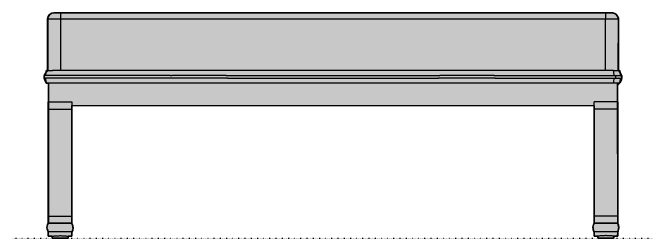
# Model space of a CAD drawing. Header units: millimetres. Extents: x 0 to 3485, y -1208 to 351.
# Drawn here: x 2485 to 3485, y 0 to 351 of the extents above; entities that cross this region are included whole.
import ezdxf

# ---------------------------------------------------------------- set-up
doc = ezdxf.new("R2010")
doc.units = ezdxf.units.MM
doc.linetypes.add('Dots', pattern=[1, 0, -1])
doc.layers.add('Blocks', color=7, linetype='Continuous')
doc.layers.add('Blocks$Fill', color=7, linetype='Continuous', true_color=0xffffff)
for name, color, linetype, lineweight, true_color in [('Blocks$Inner', 7, 'Continuous', 25, 0x007f00), ('Blocks$Outline', 7, 'Continuous', 35, 0xff3f3f), ('Groud', 7, 'Dots', 25, 0x243775)]:
    doc.layers.add(name, color=color, linetype=linetype, lineweight=lineweight, true_color=true_color)

# ---------------------------------------------------------------- blocks, each defined once
blk = doc.blocks.new('TK8 Daybed End')
at = {"layer": 'Blocks$Fill', "extrusion": (0, 0, -1)}
blk.add_hatch(color=256, dxfattribs=at).paths.add_polyline_path([(913.58, 0), (913.58, -0.07), (913.58, -0.07), (923.24, 0), (938.51, 0), (938.51, 0.11), (938.56, 0.11), (938.56, 0.11), (938.51, 2.07), (938.51, 2.98), (939.27, 2.99), (944.45, 2.99), (944.45, 8.63), (944.46, 9.47), (944.47, 9.54), (944.48, 9.59), (944.49, 9.65), (944.51, 9.71), (944.57, 9.91), (944.65, 10.16), (944.87, 10.6), (945.15, 11.2), (945.3, 11.55), (945.45, 11.93), (945.61, 12.33), (945.76, 12.76), (945.9, 13.2), (946.04, 13.67), (946.16, 14.15), (946.22, 14.39), (946.27, 14.64), (946.32, 14.89), (946.36, 15.14), (946.4, 15.39), (946.43, 15.65), (946.45, 15.9), (946.47, 16.15), (946.48, 16.41), (946.49, 16.66), (946.48, 16.92), (946.47, 17.18), (946.45, 17.45), (946.42, 17.71), (946.39, 17.97), (946.35, 18.23), (946.3, 18.5), (946.24, 18.76), (946.19, 19.02), (946.12, 19.28), (945.98, 19.78), (945.83, 20.28), (945.67, 20.76), (945.5, 21.22), (945.33, 21.65), (945.16, 22.06), (944.99, 22.44), (944.69, 23.09), (944.45, 23.57), (944.45, 34.25), (944.45, 201.34), (944.45, 212.55), (944.26, 212.55), (944.26, 240.92), (944.26, 240.92), (947.6, 241.48), (947.6, 241.48), (947.98, 242.21), (948.38, 243.03), (948.87, 244.09), (949.39, 245.32), (949.65, 245.98), (949.9, 246.67), (950.14, 247.36), (950.36, 248.07), (950.46, 248.42), (950.55, 248.77), (950.63, 249.13), (950.71, 249.47), (950.99, 249.47), (950.99, 253.47), (950.57, 253.47), (950.48, 253.72), (950.38, 253.97), (950.27, 254.22), (950.16, 254.47), (950.04, 254.72), (949.91, 254.97), (949.77, 255.22), (949.64, 255.47), (949.35, 255.97), (949.04, 256.45), (948.72, 256.93), (948.4, 257.39), (948.15, 258.52), (948.02, 259.07), (947.87, 259.6), (947.73, 260.11), (947.58, 260.59), (947.43, 261.04), (947.35, 261.25), (947.28, 261.45), (945.46, 261.45), (945.46, 341.28), (945.46, 341.47), (945.46, 341.65), (945.45, 341.84), (945.44, 342.02), (945.42, 342.2), (945.4, 342.39), (945.38, 342.57), (945.36, 342.75), (945.35, 342.87), (945.33, 343), (945.31, 343.13), (945.29, 343.26), (945.27, 343.4), (945.24, 343.53), (945.21, 343.67), (945.17, 343.81), (945.13, 343.95), (945.09, 344.09), (945.04, 344.24), (944.99, 344.38), (944.94, 344.53), (944.88, 344.67), (944.82, 344.82), (944.76, 344.97), (944.69, 345.14), (944.62, 345.3), (944.54, 345.47), (944.47, 345.63), (944.39, 345.79), (944.3, 345.95), (944.22, 346.11), (944.13, 346.27), (944.04, 346.42), (943.94, 346.58), (943.85, 346.73), (943.75, 346.88), (943.64, 347.03), (943.54, 347.17), (943.43, 347.32), (943.32, 347.46), (943.21, 347.6), (943.1, 347.73), (942.98, 347.87), (942.86, 348), (942.74, 348.13), (942.61, 348.26), (942.49, 348.39), (942.36, 348.51), (942.23, 348.64), (942.09, 348.76), (941.96, 348.87), (941.82, 348.99), (941.68, 349.1), (941.54, 349.21), (941.4, 349.32), (941.25, 349.42), (941.11, 349.53), (940.96, 349.63), (940.81, 349.72), (940.65, 349.82), (940.5, 349.91), (940.34, 350), (940.18, 350.08), (940.02, 350.17), (939.86, 350.25), (939.7, 350.33), (939.53, 350.4), (939.37, 350.47), (939.2, 350.54), (939.03, 350.61), (938.86, 350.67), (938.69, 350.73), (938.51, 350.79), (938.34, 350.84), (938.16, 350.9), (937.98, 350.94), (937.8, 350.99), (937.62, 351.03), (937.44, 351.07), (937.26, 351.1), (937.07, 351.13), (936.89, 351.16), (936.7, 351.18), (936.52, 351.21), (936.33, 351.22), (936.14, 351.24), (935.95, 351.25), (935.76, 351.25), (935.45, 351.28), (935.15, 351.3), (934.84, 351.31), (934.52, 351.31), (934.52, 351.31), (934.5, 351.31), (934.42, 351.31), (934.11, 351.31), (932.9, 351.31), (928.13, 351.31), (909.83, 351.31), (842.84, 351.3), (624.62, 351.26), (74.3, 351.26), (64.32, 351.26), (64.13, 351.26), (63.95, 351.25), (63.76, 351.24), (63.58, 351.23), (63.4, 351.22), (63.22, 351.2), (63.04, 351.18), (62.86, 351.15), (62.71, 351.13), (62.48, 351.1), (62.33, 351.07), (62.17, 351.04), (61.99, 351), (61.8, 350.95), (61.59, 350.9), (61.37, 350.84), (61.14, 350.76), (60.89, 350.68), (60.64, 350.59), (60.38, 350.49), (60.12, 350.38), (59.84, 350.25), (59.57, 350.11), (59.29, 349.96), (59, 349.8), (58.86, 349.71), (58.72, 349.62), (58.57, 349.52), (58.43, 349.42), (58.29, 349.32), (58.15, 349.21), (58.01, 349.1), (57.87, 348.99), (57.73, 348.87), (57.59, 348.75), (57.45, 348.62), (57.31, 348.49), (57.18, 348.35), (57.04, 348.21), (56.91, 348.06), (56.78, 347.91), (56.65, 347.76), (56.52, 347.6), (56.4, 347.43), (56.28, 347.27), (56.16, 347.09), (56.04, 346.91), (55.93, 346.73), (55.82, 346.54), (55.71, 346.34), (55.6, 346.14), (55.46, 345.87), (55.32, 345.59), (55.19, 345.31), (55.07, 345.02), (54.95, 344.73), (54.85, 344.44), (54.75, 344.14), (54.67, 343.83), (54.59, 343.53), (54.53, 343.21), (54.47, 342.9), (54.42, 342.58), (54.39, 342.26), (54.36, 341.94), (54.34, 341.61), (54.34, 341.28), (54.34, 261.45), (52.59, 261.45), (52.46, 261.11), (52.33, 260.73), (52.21, 260.33), (52.08, 259.91), (51.84, 259.02), (51.62, 258.08), (51.3, 257.58), (50.98, 257.06), (50.67, 256.51), (50.52, 256.23), (50.37, 255.94), (50.23, 255.65), (50.09, 255.35), (49.96, 255.05), (49.83, 254.74), (49.71, 254.43), (49.59, 254.11), (49.49, 253.79), (49.38, 253.47), (48.88, 253.47), (48.88, 250.27), (48.88, 250.12), (48.88, 249.47), (48.92, 249.47), (48.94, 249.22), (48.98, 248.97), (49.02, 248.71), (49.07, 248.46), (49.12, 248.22), (49.18, 247.97), (49.25, 247.72), (49.32, 247.48), (49.4, 247.24), (49.49, 247), (49.58, 246.76), (49.67, 246.52), (49.77, 246.29), (49.88, 246.06), (49.99, 245.83), (50.1, 245.6), (50.22, 245.38), (50.34, 245.15), (50.59, 244.72), (50.85, 244.29), (51.13, 243.88), (51.41, 243.47), (51.7, 243.08), (51.99, 242.71), (52.29, 242.34), (52.44, 241.9), (52.52, 241.69), (52.59, 241.49), (53.04, 241.49), (53.53, 240.97), (54, 240.5), (54.44, 240.08), (54.84, 239.72), (55.19, 239.41), (55.49, 239.16), (55.87, 238.85), (55.87, 213.78), (55.87, 212.55), (55.42, 212.55), (55.42, 201.34), (55.42, 58.89), (55.32, 23.15), (55.32, 23.15), (55.25, 22.91), (55.24, 22.9), (55.24, 22.89), (55.23, 22.89), (55.23, 22.88), (55.23, 22.88), (54.81, 21.97), (54.68, 21.66), (54.56, 21.34), (54.44, 21.01), (54.39, 20.84), (54.34, 20.67), (54.29, 20.5), (54.24, 20.32), (54.19, 20.11), (54.14, 19.9), (54.1, 19.68), (54.06, 19.46), (54.03, 19.23), (54, 19.01), (53.97, 18.78), (53.92, 18.21), (53.9, 17.87), (53.89, 17.52), (53.88, 17.18), (53.84, 16.82), (53.8, 16.47), (53.79, 16.31), (53.78, 16.15), (53.77, 16), (53.77, 15.86), (53.77, 15.84), (53.77, 15.81), (53.77, 15.76), (53.78, 15.71), (53.78, 15.65), (53.8, 15.53), (53.82, 15.38), (53.88, 15.06), (53.96, 14.68), (54.16, 13.83), (54.41, 12.89), (54.47, 12.65), (54.62, 12.09), (54.78, 11.53), (55.4, 9.42), (55.4, 9.42), (55.42, 8.3), (55.42, 2.99), (61.03, 2.99), (61.29, 2.99), (61.29, 2.99), (61.36, 0.24), (61.36, 0), (61.36, 0), (61.37, -0.04), (61.37, -0.04), (67.73, 0), (86.31, 0), (86.31, 2.91), (89.47, 2.99), (92.24, 2.99), (92.24, 9.38), (92.25, 9.49), (92.26, 9.52), (92.27, 9.59), (92.29, 9.65), (92.3, 9.71), (92.36, 9.91), (92.48, 10.26), (92.53, 10.44), (92.76, 11.05), (93.02, 11.78), (93.27, 12.6), (93.4, 13.03), (93.52, 13.48), (93.64, 13.94), (93.75, 14.41), (93.84, 14.88), (93.93, 15.35), (93.99, 15.83), (94.02, 16.06), (94.05, 16.3), (94.06, 16.53), (94.08, 16.76), (94.09, 16.99), (94.09, 17.22), (94.08, 17.5), (94.07, 17.78), (94.05, 18.06), (94.02, 18.33), (93.98, 18.6), (93.93, 18.86), (93.88, 19.11), (93.82, 19.36), (93.76, 19.6), (93.69, 19.83), (93.61, 20.06), (93.54, 20.28), (93.46, 20.5), (93.38, 20.71), (93.29, 20.91), (93.21, 21.1), (93.12, 21.34), (93.03, 21.57), (92.94, 21.8), (92.84, 22.02), (92.64, 22.45), (92.43, 22.88), (92.17, 22.88), (92.1, 22.96), (92.08, 22.99), (92.08, 22.99), (92.08, 23.08), (92.24, 23.08), (92.24, 34.25), (92.24, 149.85), (92.31, 206.54), (92.35, 206.54), (907.44, 206.89), (907.44, 206.88), (907.44, 22.89), (907.44, 22.89), (907.44, 22.89), (907.44, 22.88), (907.43, 22.88), (907.43, 22.88), (907.02, 21.97), (906.89, 21.66), (906.77, 21.34), (906.65, 21.01), (906.59, 20.84), (906.54, 20.67), (906.49, 20.5), (906.44, 20.32), (906.4, 20.14), (906.36, 19.96), (906.29, 19.59), (906.23, 19.22), (906.18, 18.83), (906.09, 18.43), (906.01, 18.02), (905.94, 17.61), (905.88, 17.2), (905.83, 16.79), (905.8, 16.37), (905.77, 15.96), (905.77, 15.75), (905.77, 15.55), (905.77, 15.24), (905.78, 14.93), (905.81, 14.62), (905.84, 14.32), (905.88, 14.03), (905.92, 13.74), (905.97, 13.46), (906.03, 13.18), (906.09, 12.91), (906.15, 12.64), (906.22, 12.39), (906.3, 12.14), (906.37, 11.9), (906.45, 11.66), (906.6, 11.23), (906.76, 10.83), (906.91, 10.47), (907.05, 10.16), (907.18, 9.9), (907.29, 9.69), (907.37, 9.54), (907.44, 9.41), (907.44, 9.41), (907.44, 9.41), (907.63, 6.52), (907.63, 2.99), (913.57, 2.99), (913.57, 0)], flags=0)
at = {"layer": 'Blocks$Inner'}
for points in [[(-935.48, 351.26), (-925.51, 351.26)], [(-925.51, 351.26), (-925.51, 341.28)], [(-925.51, 351.26), (-74.3, 351.26)], [(-74.3, 351.26), (-64.32, 351.26)], [(-74.3, 351.26), (-74.3, 341.28)], [(-925.51, 341.28), (-945.46, 341.28)], [(-945.46, 261.45), (-945.46, 341.28)], [(-925.51, 341.28), (-925.51, 261.45)], [(-74.3, 341.28), (-925.51, 341.28)], [(-54.34, 341.28), (-74.3, 341.28)], [(-74.3, 261.45), (-74.3, 341.28)], [(-54.34, 341.28), (-54.34, 261.45)], [(-62, 261.45), (-937.87, 261.45)], [(-941.01, 253.47), (-950.99, 253.47)], [(-950.99, 249.47), (-950.99, 253.47)], [(-753.4, 253.47), (-941.01, 253.47)], [(-753.4, 253.47), (-751.41, 253.47)], [(-666.59, 253.47), (-751.41, 253.47)], [(-666.59, 253.47), (-664.59, 253.47)], [(-664.59, 253.47), (-335.28, 253.47)], [(-335.28, 253.47), (-333.29, 253.47)], [(-248.46, 253.47), (-333.29, 253.47)], [(-248.46, 253.47), (-246.47, 253.47)], [(-246.47, 253.47), (-58.86, 253.47)], [(-58.86, 253.47), (-48.88, 253.47)], [(-58.86, 253.47), (-58.86, 249.47)], [(-48.88, 253.47), (-48.88, 249.47)], [(-941.01, 249.47), (-950.99, 249.47)], [(-944, 241.49), (-944, 212.55)], [(-753.4, 249.47), (-941.01, 249.47)], [(-62, 241.49), (-937.87, 241.49)], [(-751.41, 249.47), (-753.4, 249.47)], [(-666.59, 249.47), (-751.41, 249.47)], [(-664.59, 249.47), (-666.59, 249.47)], [(-664.59, 249.47), (-335.28, 249.47)], [(-333.29, 249.47), (-335.28, 249.47)], [(-248.46, 249.47), (-333.29, 249.47)], [(-246.47, 249.47), (-248.46, 249.47)], [(-246.47, 249.47), (-58.86, 249.47)], [(-58.86, 249.47), (-48.88, 249.47)], [(-55.87, 212.55), (-55.87, 241.49)], [(-944.45, 212.55), (-907.63, 212.55)], [(-944.45, 212.55), (-944.45, 201.34)], [(-907.63, 212.55), (-907.63, 201.34)], [(-907.63, 212.55), (-907.58, 212.55)], [(-92.29, 212.55), (-92.24, 212.55)], [(-55.42, 212.55), (-92.24, 212.55)], [(-92.24, 201.34), (-92.24, 212.55)], [(-55.42, 201.34), (-55.42, 212.55)], [(-944.45, 201.34), (-907.63, 201.34)], [(-944.45, 201.34), (-944.45, 34.25)], [(-907.63, 201.34), (-907.63, 34.25)], [(-906.08, 206.56), (-92.57, 206.56)], [(-92.24, 34.25), (-92.24, 201.34)], [(-55.42, 201.34), (-92.24, 201.34)], [(-55.42, 34.25), (-55.42, 201.34)], [(-944.45, 34.25), (-907.63, 34.25)], [(-944.45, 34.25), (-944.45, 23.08)], [(-907.63, 34.25), (-907.63, 23.08)], [(-55.42, 34.25), (-92.24, 34.25)], [(-92.24, 34.25), (-92.24, 23.08)], [(-55.42, 34.25), (-55.42, 23.08)], [(-907.43, 22.88), (-944.64, 22.88)], [(-907.6, 23.08), (-944.48, 23.08)], [(-55.23, 22.88), (-92.43, 22.88)], [(-55.39, 23.08), (-92.27, 23.08)], [(-944.69, 10.26), (-907.39, 10.26)], [(-92.48, 10.26), (-55.19, 10.26)], [(-944.45, 2.99), (-944.45, 9.38)], [(-944.45, 2.99), (-938.51, 2.99)], [(-938.51, 2.99), (-938.51, 0)], [(-938.51, 0), (-913.57, 0)], [(-913.57, 2.99), (-907.63, 2.99)], [(-913.57, 0), (-913.57, 2.99)], [(-907.63, 2.99), (-907.63, 9.38)], [(-92.24, 2.99), (-92.24, 9.38)], [(-92.24, 2.99), (-86.31, 2.99)], [(-86.31, 2.99), (-86.31, 0)], [(-86.31, 0), (-61.36, 0)], [(-61.36, 2.99), (-55.42, 2.99)], [(-61.36, 0), (-61.36, 2.99)], [(-55.42, 2.99), (-55.42, 9.38)]]:
    blk.add_lwpolyline(points, dxfattribs=at)
for points, knots in [([(-934.52, 351.31), (-934.52, 351.31), (-62.92, 351.16), (-62.92, 351.16), (-62.92, 351.16), (-54.39, 350.5), (-54.39, 340.46), (-54.39, 330.42), (-54.48, 261.55), (-54.48, 261.55), (-54.48, 261.55), (-48.88, 256.33), (-48.88, 250.2), (-48.88, 244.06), (-55.94, 238.8), (-55.94, 238.8), (-55.94, 238.8), (-55.32, 23.15), (-55.32, 23.15), (-55.32, 23.15), (-53.77, 18.09), (-53.77, 15.86), (-53.77, 14.8), (-55.4, 9.42), (-55.4, 9.42), (-55.4, 9.42), (-55.55, 3.14), (-55.55, 3.14), (-55.55, 3.14), (-61.29, 2.99), (-61.29, 2.99), (-61.29, 2.99), (-61.37, -0.04), (-61.37, -0.04), (-61.37, -0.04), (-86.26, 0.12), (-86.26, 0.12), (-86.26, 0.12), (-86.26, 2.91), (-86.26, 2.91), (-86.26, 2.91), (-92.15, 3.06), (-92.15, 3.06), (-92.15, 3.06), (-92.15, 9.5), (-92.15, 9.5), (-92.15, 9.5), (-94.09, 13.87), (-94.09, 17.22), (-94.09, 20.56), (-92.08, 22.99), (-92.08, 22.99), (-92.08, 22.99), (-92.31, 206.54), (-92.31, 206.54), (-92.31, 206.54), (-907.44, 206.89), (-907.44, 206.89), (-907.44, 206.89), (-907.44, 22.8), (-907.44, 22.8), (-907.44, 22.8), (-905.77, 18.89), (-905.77, 15.55), (-905.77, 12.2), (-907.44, 9.41), (-907.44, 9.41), (-907.44, 9.41), (-907.86, 3.06), (-907.86, 3.06), (-907.86, 3.06), (-913.58, 3.28), (-913.58, 3.28), (-913.58, 3.28), (-913.58, -0.07), (-913.58, -0.07), (-913.58, -0.07), (-938.56, 0.11), (-938.56, 0.11), (-938.56, 0.11), (-938.49, 2.98), (-938.49, 2.98), (-938.49, 2.98), (-944.38, 3.06), (-944.38, 3.06), (-944.38, 3.06), (-944.46, 9.81), (-944.46, 9.81), (-944.46, 9.81), (-946.49, 13.32), (-946.49, 16.66), (-946.49, 20.01), (-944.26, 23.92), (-944.26, 23.92), (-944.26, 23.92), (-944.26, 240.92), (-944.26, 240.92), (-944.26, 240.92), (-947.6, 241.48), (-947.6, 241.48), (-947.6, 241.48), (-950.95, 247.61), (-950.95, 251.52), (-950.95, 255.42), (-945.37, 261), (-945.37, 261), (-945.37, 261), (-945.37, 339.32), (-945.37, 342.45), (-945.37, 345.58), (-941.66, 351.31), (-934.52, 351.31)], [0, 0, 0, 0, 1, 1, 1, 2, 2, 2, 3, 3, 3, 4, 4, 4, 5, 5, 5, 6, 6, 6, 7, 7, 7, 8, 8, 8, 9, 9, 9, 10, 10, 10, 11, 11, 11, 12, 12, 12, 13, 13, 13, 14, 14, 14, 15, 15, 15, 16, 16, 16, 17, 17, 17, 18, 18, 18, 19, 19, 19, 20, 20, 20, 21, 21, 21, 22, 22, 22, 23, 23, 23, 24, 24, 24, 25, 25, 25, 26, 26, 26, 27, 27, 27, 28, 28, 28, 29, 29, 29, 30, 30, 30, 31, 31, 31, 32, 32, 32, 33, 33, 33, 34, 34, 34, 35, 35, 35, 36, 36, 36, 37, 37, 37, 37]), ([(-947.28, 261.45), (-947.18, 261.45), (-947.08, 261.45), (-946.75, 261.45), (-946.43, 261.45), (-945.88, 261.45), (-945.2, 261.45), (-944.53, 261.45), (-943.74, 261.45), (-942.86, 261.45), (-941.98, 261.45), (-941.01, 261.45), (-940.01, 261.45), (-939.31, 261.45), (-938.59, 261.45), (-937.87, 261.45)], [0, 0, 0, 0, 1.8, 1.8, 1.8, 3.6, 3.6, 3.6, 5.4, 5.4, 5.4, 7.2, 7.2, 7.2, 9, 9, 9, 9]), ([(-62, 261.45), (-60.93, 261.45), (-59.85, 261.45), (-58.83, 261.45), (-57.82, 261.45), (-56.86, 261.45), (-56.02, 261.45), (-55.21, 261.45), (-54.52, 261.45), (-53.97, 261.45), (-53.43, 261.45), (-53.03, 261.45), (-52.83, 261.45), (-52.69, 261.45), (-52.64, 261.45), (-52.59, 261.45)], [0, 0, 0, 0, 1.8, 1.8, 1.8, 3.6, 3.6, 3.6, 5.4, 5.4, 5.4, 7.2, 7.2, 7.2, 9, 9, 9, 9]), ([(-937.87, 241.49), (-938.95, 241.49), (-940.03, 241.49), (-941.05, 241.49), (-942.07, 241.49), (-943.04, 241.49), (-943.87, 241.49), (-944.68, 241.49), (-945.37, 241.49), (-945.91, 241.49), (-946.45, 241.49), (-946.85, 241.49), (-947.05, 241.49), (-947.19, 241.49), (-947.23, 241.49), (-947.28, 241.49)], [0, 0, 0, 0, 1.8, 1.8, 1.8, 3.6, 3.6, 3.6, 5.4, 5.4, 5.4, 7.2, 7.2, 7.2, 9, 9, 9, 9]), ([(-52.59, 241.49), (-52.69, 241.49), (-52.79, 241.49), (-53.11, 241.49), (-53.44, 241.49), (-53.99, 241.49), (-54.67, 241.49), (-55.34, 241.49), (-56.12, 241.49), (-57.01, 241.49), (-57.89, 241.49), (-58.86, 241.49), (-59.86, 241.49), (-60.56, 241.49), (-61.28, 241.49), (-62, 241.49)], [0, 0, 0, 0, 1.8, 1.8, 1.8, 3.6, 3.6, 3.6, 5.4, 5.4, 5.4, 7.2, 7.2, 7.2, 9, 9, 9, 9]), ([(-944.69, 10.26), (-945.04, 11.41), (-945.4, 12.56), (-945.64, 13.72), (-945.78, 14.4), (-945.87, 15.08), (-945.92, 15.75), (-945.98, 16.44), (-946, 17.11), (-945.98, 17.77), (-945.95, 18.35), (-945.89, 18.92), (-945.81, 19.46), (-945.71, 20.01), (-945.59, 20.54), (-945.44, 21.02), (-945.22, 21.7), (-944.93, 22.29), (-944.64, 22.88)], [0, 0, 0, 0, 1.833333, 1.833333, 1.833333, 3.666667, 3.666667, 3.666667, 5.5, 5.5, 5.5, 7.333333, 7.333333, 7.333333, 9.166667, 9.166667, 9.166667, 11, 11, 11, 11]), ([(-944.64, 22.88), (-944.6, 22.94), (-944.57, 23), (-944.54, 23.03), (-944.51, 23.06), (-944.49, 23.07), (-944.48, 23.07)], [0, 0, 0, 0, 1.5, 1.5, 1.5, 3, 3, 3, 3]), ([(-907.6, 23.07), (-907.58, 23.07), (-907.57, 23.06), (-907.55, 23.04), (-907.52, 23.02), (-907.49, 22.97), (-907.46, 22.92), (-907.45, 22.9), (-907.44, 22.89), (-907.43, 22.88)], [0, 0, 0, 0, 1.666667, 1.666667, 1.666667, 3.333333, 3.333333, 3.333333, 5, 5, 5, 5]), ([(-907.43, 22.88), (-907.06, 22.08), (-906.69, 21.27), (-906.44, 20.32), (-906.31, 19.77), (-906.21, 19.17), (-906.15, 18.54), (-906.09, 17.89), (-906.07, 17.21), (-906.1, 16.51), (-906.13, 15.9), (-906.19, 15.27), (-906.28, 14.63), (-906.38, 13.97), (-906.5, 13.3), (-906.67, 12.65), (-906.88, 11.84), (-907.13, 11.05), (-907.39, 10.26)], [0, 0, 0, 0, 1.833333, 1.833333, 1.833333, 3.666667, 3.666667, 3.666667, 5.5, 5.5, 5.5, 7.333333, 7.333333, 7.333333, 9.166667, 9.166667, 9.166667, 11, 11, 11, 11]), ([(-92.48, 10.26), (-92.84, 11.41), (-93.2, 12.56), (-93.43, 13.72), (-93.57, 14.4), (-93.66, 15.08), (-93.72, 15.75), (-93.78, 16.44), (-93.79, 17.11), (-93.77, 17.77), (-93.75, 18.35), (-93.69, 18.92), (-93.6, 19.46), (-93.51, 20.01), (-93.39, 20.54), (-93.23, 21.02), (-93.01, 21.7), (-92.72, 22.29), (-92.43, 22.88)], [0, 0, 0, 0, 1.833333, 1.833333, 1.833333, 3.666667, 3.666667, 3.666667, 5.5, 5.5, 5.5, 7.333333, 7.333333, 7.333333, 9.166667, 9.166667, 9.166667, 11, 11, 11, 11]), ([(-92.43, 22.88), (-92.4, 22.94), (-92.36, 23), (-92.33, 23.03), (-92.31, 23.06), (-92.29, 23.07), (-92.27, 23.07)], [0, 0, 0, 0, 1.5, 1.5, 1.5, 3, 3, 3, 3]), ([(-55.39, 23.07), (-55.38, 23.07), (-55.36, 23.06), (-55.34, 23.04), (-55.32, 23.02), (-55.29, 22.97), (-55.25, 22.92), (-55.24, 22.9), (-55.24, 22.89), (-55.23, 22.88)], [0, 0, 0, 0, 1.666667, 1.666667, 1.666667, 3.333333, 3.333333, 3.333333, 5, 5, 5, 5]), ([(-55.23, 22.88), (-54.86, 22.08), (-54.48, 21.27), (-54.24, 20.32), (-54.1, 19.77), (-54, 19.17), (-53.95, 18.54), (-53.89, 17.89), (-53.87, 17.21), (-53.9, 16.51), (-53.92, 15.9), (-53.99, 15.27), (-54.08, 14.63), (-54.17, 13.97), (-54.3, 13.3), (-54.47, 12.65), (-54.67, 11.84), (-54.93, 11.05), (-55.19, 10.26)], [0, 0, 0, 0, 1.833333, 1.833333, 1.833333, 3.666667, 3.666667, 3.666667, 5.5, 5.5, 5.5, 7.333333, 7.333333, 7.333333, 9.166667, 9.166667, 9.166667, 11, 11, 11, 11]), ([(-944.45, 9.38), (-944.45, 9.43), (-944.46, 9.47), (-944.47, 9.54), (-944.48, 9.6), (-944.5, 9.68), (-944.53, 9.77), (-944.55, 9.86), (-944.58, 9.96), (-944.62, 10.06), (-944.64, 10.12), (-944.66, 10.19), (-944.69, 10.26)], [0, 0, 0, 0, 1.75, 1.75, 1.75, 3.5, 3.5, 3.5, 5.25, 5.25, 5.25, 7, 7, 7, 7]), ([(-907.39, 10.26), (-907.43, 10.15), (-907.47, 10.04), (-907.5, 9.93), (-907.54, 9.82), (-907.57, 9.72), (-907.59, 9.63), (-907.61, 9.55), (-907.62, 9.48), (-907.63, 9.42), (-907.63, 9.41), (-907.63, 9.4), (-907.63, 9.38)], [0, 0, 0, 0, 1.75, 1.75, 1.75, 3.5, 3.5, 3.5, 5.25, 5.25, 5.25, 7, 7, 7, 7]), ([(-92.24, 9.38), (-92.25, 9.43), (-92.25, 9.47), (-92.26, 9.54), (-92.27, 9.6), (-92.29, 9.68), (-92.32, 9.77), (-92.35, 9.86), (-92.38, 9.96), (-92.41, 10.06), (-92.43, 10.12), (-92.46, 10.19), (-92.48, 10.26)], [0, 0, 0, 0, 1.75, 1.75, 1.75, 3.5, 3.5, 3.5, 5.25, 5.25, 5.25, 7, 7, 7, 7]), ([(-55.19, 10.26), (-55.22, 10.15), (-55.26, 10.04), (-55.3, 9.93), (-55.33, 9.82), (-55.36, 9.72), (-55.38, 9.63), (-55.4, 9.55), (-55.42, 9.48), (-55.42, 9.42), (-55.42, 9.41), (-55.42, 9.4), (-55.42, 9.38)], [0, 0, 0, 0, 1.75, 1.75, 1.75, 3.5, 3.5, 3.5, 5.25, 5.25, 5.25, 7, 7, 7, 7]), ([(-938.51, 2.99), (-938.51, 2.99), (-938.51, 2.99), (-938.51, 2.99), (-938.57, 2.99), (-938.48, 3), (-938.35, 3.02), (-938.22, 3.03), (-938.06, 3.06), (-937.84, 3.09), (-937.62, 3.12), (-937.34, 3.15), (-937.01, 3.19), (-936.67, 3.23), (-936.28, 3.27), (-935.85, 3.32), (-935.42, 3.37), (-934.95, 3.42), (-934.44, 3.47), (-933.92, 3.51), (-933.35, 3.56), (-932.76, 3.6), (-932.17, 3.65), (-931.56, 3.69), (-930.92, 3.72), (-930.26, 3.76), (-929.58, 3.79), (-928.88, 3.81), (-927.95, 3.84), (-927, 3.84), (-926.04, 3.86)], [0, 0, 0, 0, 1.9, 1.9, 1.9, 3.8, 3.8, 3.8, 5.7, 5.7, 5.7, 7.6, 7.6, 7.6, 9.5, 9.5, 9.5, 11.4, 11.4, 11.4, 13.3, 13.3, 13.3, 15.2, 15.2, 15.2, 17.1, 17.1, 17.1, 19, 19, 19, 19]), ([(-926.04, 3.86), (-925.35, 3.85), (-924.66, 3.84), (-923.99, 3.83), (-923.29, 3.82), (-922.6, 3.79), (-921.93, 3.76), (-921.28, 3.73), (-920.65, 3.7), (-920.05, 3.66), (-919.43, 3.62), (-918.84, 3.57), (-918.29, 3.52), (-917.75, 3.48), (-917.24, 3.43), (-916.78, 3.38), (-916.3, 3.33), (-915.87, 3.29), (-915.49, 3.24), (-915.12, 3.2), (-914.8, 3.16), (-914.54, 3.12), (-914.26, 3.09), (-914.05, 3.06), (-913.88, 3.04), (-913.72, 3.02), (-913.6, 3), (-913.59, 3), (-913.58, 3), (-913.6, 3), (-913.61, 3)], [0, 0, 0, 0, 1.9, 1.9, 1.9, 3.8, 3.8, 3.8, 5.7, 5.7, 5.7, 7.6, 7.6, 7.6, 9.5, 9.5, 9.5, 11.4, 11.4, 11.4, 13.3, 13.3, 13.3, 15.2, 15.2, 15.2, 17.1, 17.1, 17.1, 19, 19, 19, 19]), ([(-61.4, 3), (-61.4, 3), (-61.39, 3), (-61.43, 3.01), (-61.5, 3.01), (-61.64, 3.03), (-61.83, 3.06), (-62.03, 3.08), (-62.28, 3.12), (-62.58, 3.16), (-62.87, 3.19), (-63.22, 3.23), (-63.61, 3.28), (-64.02, 3.32), (-64.47, 3.37), (-64.97, 3.42), (-65.46, 3.47), (-65.98, 3.51), (-66.55, 3.56), (-67.13, 3.61), (-67.74, 3.65), (-68.38, 3.69), (-69, 3.73), (-69.65, 3.76), (-70.31, 3.79), (-71, 3.81), (-71.7, 3.83), (-72.41, 3.84), (-73.09, 3.86), (-73.78, 3.86), (-74.47, 3.85), (-75.18, 3.85), (-75.88, 3.83), (-76.57, 3.81), (-77.24, 3.79), (-77.9, 3.77), (-78.53, 3.73), (-79.18, 3.7), (-79.81, 3.66), (-80.41, 3.62), (-81, 3.57), (-81.55, 3.53), (-82.07, 3.48), (-82.6, 3.43), (-83.09, 3.38), (-83.53, 3.34), (-83.97, 3.29), (-84.36, 3.24), (-84.7, 3.21), (-85.05, 3.16), (-85.35, 3.12), (-85.59, 3.09), (-85.81, 3.06), (-85.98, 3.04), (-86.11, 3.02), (-86.25, 3), (-86.35, 2.99), (-86.31, 2.99), (-86.3, 2.99), (-86.3, 2.99), (-86.3, 2.99)], [0, 0, 0, 0, 1.95, 1.95, 1.95, 3.9, 3.9, 3.9, 5.85, 5.85, 5.85, 7.8, 7.8, 7.8, 9.75, 9.75, 9.75, 11.7, 11.7, 11.7, 13.65, 13.65, 13.65, 15.6, 15.6, 15.6, 17.55, 17.55, 17.55, 19.5, 19.5, 19.5, 21.45, 21.45, 21.45, 23.4, 23.4, 23.4, 25.35, 25.35, 25.35, 27.3, 27.3, 27.3, 29.25, 29.25, 29.25, 31.2, 31.2, 31.2, 33.15, 33.15, 33.15, 35.1, 35.1, 35.1, 37.05, 37.05, 37.05, 39, 39, 39, 39])]:
    blk.add_open_spline(points, degree=3, knots=knots, dxfattribs=at)
for points in [[(-935.48, 351.26), (-941, 351.26), (-945.46, 346.79), (-945.46, 341.28)], [(-54.34, 341.28), (-54.34, 346.79), (-58.81, 351.26), (-64.32, 351.26)], [(-947.28, 261.45), (-948.07, 259.45), (-948.86, 255.62), (-948.92, 253.47)], [(-60.9, 253.47), (-60.95, 255.62), (-61.47, 259.45), (-62, 261.45)], [(-50.95, 253.47), (-51.01, 255.62), (-51.8, 259.45), (-52.59, 261.45)], [(-948.92, 249.47), (-948.86, 247.32), (-948.07, 243.49), (-947.28, 241.49)], [(-62, 241.49), (-61.47, 243.49), (-60.95, 247.32), (-60.9, 249.47)], [(-52.59, 241.49), (-51.8, 243.49), (-51.01, 247.32), (-50.95, 249.47)]]:
    blk.add_open_spline(points, degree=3, dxfattribs=at)
at = {"layer": 'Blocks$Outline'}
for points in [[(-624.62, 351.26), (-74.3, 351.26)], [(-74.3, 351.26), (-64.32, 351.26)], [(-945.46, 261.45), (-945.46, 341.28)], [(-54.34, 341.28), (-54.34, 261.45)], [(-950.99, 249.47), (-950.99, 253.47)], [(-950.99, 253.47), (-950.57, 253.47)], [(-49.38, 253.47), (-48.88, 253.47)], [(-48.88, 253.47), (-48.88, 250.27)], [(-48.88, 250.12), (-48.88, 249.47)], [(-950.71, 249.47), (-950.99, 249.47)], [(-48.88, 249.47), (-48.92, 249.47)], [(-55.87, 238.85), (-55.87, 213.78)], [(-944.45, 201.34), (-944.45, 212.55)], [(-944.45, 212.55), (-944.26, 212.55)], [(-55.87, 212.55), (-55.42, 212.55)], [(-55.42, 212.55), (-55.42, 201.34)], [(-944.45, 34.25), (-944.45, 201.34)], [(-55.42, 201.34), (-55.42, 58.89)], [(-92.24, 34.25), (-92.24, 149.85)], [(-944.45, 23.57), (-944.45, 34.25)], [(-92.24, 23.08), (-92.24, 34.25)], [(-92.43, 22.88), (-92.17, 22.88)], [(-92.08, 23.08), (-92.24, 23.08)], [(-944.45, 2.99), (-944.45, 8.63)], [(-939.27, 2.99), (-944.45, 2.99)], [(-938.51, 2.07), (-938.51, 2.98)], [(-938.51, 0), (-938.51, 0.11)], [(-923.24, 0), (-938.51, 0)], [(-913.57, 0), (-913.58, 0)], [(-907.63, 2.99), (-913.57, 2.99)], [(-913.57, 2.99), (-913.57, 0)], [(-907.63, 6.52), (-907.63, 2.99)], [(-92.24, 2.99), (-92.24, 9.38)], [(-89.47, 2.99), (-92.24, 2.99)], [(-86.31, 0), (-86.31, 2.91)], [(-67.73, 0), (-86.31, 0)], [(-61.36, 0.24), (-61.36, 0)], [(-61.36, 0), (-61.36, 0)], [(-55.42, 2.99), (-61.03, 2.99)], [(-55.42, 8.3), (-55.42, 2.99)]]:
    blk.add_lwpolyline(points, dxfattribs=at)
for points in [[(-944.76, 344.97), (-943.32, 348.57), (-939.85, 351.15), (-935.76, 351.25)], [(-935.76, 351.25), (-935.36, 351.29), (-934.95, 351.31), (-934.52, 351.31)], [(-934.52, 351.31), (-934.52, 351.31), (-793.34, 351.29), (-624.62, 351.26)], [(-64.32, 351.26), (-63.82, 351.26), (-63.34, 351.22), (-62.86, 351.15)], [(-62.86, 351.15), (-62.29, 351.09), (-57.81, 350.48), (-55.6, 346.14)], [(-945.46, 341.28), (-945.46, 341.78), (-945.43, 342.27), (-945.36, 342.75)], [(-945.36, 342.75), (-945.31, 343.41), (-945.11, 344.18), (-944.76, 344.97)], [(-55.6, 346.14), (-54.8, 344.7), (-54.34, 343.05), (-54.34, 341.28)], [(-948.4, 257.39), (-948.09, 258.91), (-947.68, 260.42), (-947.28, 261.45)], [(-52.59, 261.45), (-52.25, 260.57), (-51.9, 259.35), (-51.62, 258.08)], [(-950.57, 253.47), (-950.11, 254.8), (-949.27, 256.18), (-948.4, 257.39)], [(-51.62, 258.08), (-50.76, 256.78), (-49.9, 255.21), (-49.38, 253.47)], [(-53.04, 241.49), (-54.36, 240.05), (-55.57, 239.09), (-55.87, 238.85)], [(-52.59, 241.49), (-52.68, 241.49), (-52.77, 241.49), (-53.04, 241.49)], [(-52.29, 242.34), (-52.39, 242.03), (-52.49, 241.75), (-52.59, 241.49)], [(-48.92, 249.47), (-49.16, 246.75), (-50.71, 244.24), (-52.29, 242.34)], [(-55.87, 213.78), (-55.87, 213.37), (-55.87, 212.96), (-55.87, 212.55)], [(-907.44, 22.89), (-907.44, 22.89), (-907.44, 22.88), (-907.43, 22.88)], [(-93.21, 21.1), (-92.99, 21.75), (-92.71, 22.31), (-92.43, 22.88)], [(-55.25, 22.91), (-55.24, 22.9), (-55.24, 22.89), (-55.23, 22.88)], [(-92.48, 10.26), (-92.5, 10.32), (-92.52, 10.38), (-92.53, 10.44)], [(-944.45, 8.63), (-944.45, 8.97), (-944.45, 9.26), (-944.46, 9.47)], [(-938.51, 2.98), (-938.59, 2.98), (-938.88, 2.99), (-939.27, 2.99)], [(-86.31, 2.91), (-86.59, 2.92), (-88.07, 2.96), (-89.47, 2.99)]]:
    blk.add_open_spline(points, degree=3, dxfattribs=at)
for points, knots in [([(-947.28, 261.45), (-947.18, 261.45), (-947.08, 261.45), (-946.75, 261.45), (-946.47, 261.45), (-946.03, 261.45), (-945.46, 261.45)], [0, 0, 0, 0, 1.8, 1.8, 1.8, 3.359225, 3.359225, 3.359225, 3.359225]), ([(-54.34, 261.45), (-54.21, 261.45), (-54.09, 261.45), (-53.97, 261.45), (-53.43, 261.45), (-53.03, 261.45), (-52.83, 261.45), (-52.69, 261.45), (-52.64, 261.45), (-52.59, 261.45)], [5.01915, 5.01915, 5.01915, 5.01915, 5.4, 5.4, 5.4, 7.2, 7.2, 7.2, 9, 9, 9, 9]), ([(-48.88, 250.27), (-48.88, 250.24), (-48.88, 250.22), (-48.88, 250.2), (-48.88, 250.17), (-48.88, 250.15), (-48.88, 250.12)], [3.99609375, 3.99609375, 3.99609375, 3.99609375, 4.000000015, 4.000000015, 4.000000015, 4.00390625, 4.00390625, 4.00390625, 4.00390625]), ([(-944.26, 212.55), (-944.26, 229.78), (-944.26, 240.92), (-944.26, 240.92), (-944.26, 240.92), (-947.6, 241.48), (-947.6, 241.48), (-947.6, 241.48), (-949.95, 245.78), (-950.71, 249.47)], [31.773458, 31.773458, 31.773458, 31.773458, 32, 32, 32, 33, 33, 33, 33.837628, 33.837628, 33.837628, 33.837628]), ([(-92.24, 149.85), (-92.28, 181.46), (-92.31, 206.54), (-92.31, 206.54), (-92.31, 206.54), (-907.44, 206.89), (-907.44, 206.89), (-907.44, 206.89), (-907.44, 27.58), (-907.44, 22.89)], [17.630408, 17.630408, 17.630408, 17.630408, 18, 18, 18, 19, 19, 19, 19.986948, 19.986948, 19.986948, 19.986948]), ([(-55.42, 58.89), (-55.36, 37.54), (-55.32, 23.15), (-55.32, 23.15), (-55.32, 23.15), (-55.29, 23.06), (-55.25, 22.91)], [5.7416511, 5.7416511, 5.7416511, 5.7416511, 6, 6, 6, 6.1287805, 6.1287805, 6.1287805, 6.1287805]), ([(-944.65, 10.16), (-945.15, 11.13), (-946.49, 13.95), (-946.49, 16.66), (-946.49, 19.41), (-944.98, 22.54), (-944.45, 23.57)], [29.189011, 29.189011, 29.189011, 29.189011, 30, 30, 30, 30.820894, 30.820894, 30.820894, 30.820894]), ([(-907.43, 22.88), (-907.06, 22.08), (-906.69, 21.27), (-906.44, 20.32), (-906.33, 19.85), (-906.24, 19.35), (-906.18, 18.83)], [0, 0, 0, 0, 1.833333, 1.833333, 1.833333, 3.386453, 3.386453, 3.386453, 3.386453]), ([(-92.53, 10.44), (-93.1, 11.91), (-94.09, 14.82), (-94.09, 17.22), (-94.09, 18.75), (-93.67, 20.1), (-93.21, 21.1)], [15.28494, 15.28494, 15.28494, 15.28494, 16, 16, 16, 16.458878, 16.458878, 16.458878, 16.458878]), ([(-92.17, 22.88), (-92.11, 22.95), (-92.08, 22.99), (-92.08, 22.99), (-92.08, 22.99), (-92.08, 23.02), (-92.08, 23.08)], [16.8725422, 16.8725422, 16.8725422, 16.8725422, 17, 17, 17, 17.0124218, 17.0124218, 17.0124218, 17.0124218]), ([(-55.23, 22.88), (-54.86, 22.08), (-54.48, 21.27), (-54.24, 20.32), (-54.1, 19.77), (-54, 19.17), (-53.95, 18.54), (-53.91, 18.1), (-53.88, 17.64), (-53.88, 17.18)], [0, 0, 0, 0, 1.833333, 1.833333, 1.833333, 3.666667, 3.666667, 3.666667, 4.914209, 4.914209, 4.914209, 4.914209]), ([(-944.46, 9.47), (-944.46, 9.49), (-944.46, 9.51), (-944.47, 9.54), (-944.48, 9.6), (-944.5, 9.68), (-944.53, 9.77), (-944.55, 9.86), (-944.58, 9.96), (-944.62, 10.06), (-944.63, 10.09), (-944.64, 10.12), (-944.65, 10.16)], [1.042504, 1.042504, 1.042504, 1.042504, 1.75, 1.75, 1.75, 3.5, 3.5, 3.5, 5.25, 5.25, 5.25, 6.09388, 6.09388, 6.09388, 6.09388]), ([(-906.18, 18.83), (-905.94, 17.78), (-905.77, 16.63), (-905.77, 15.55), (-905.77, 12.2), (-907.44, 9.41), (-907.44, 9.41), (-907.44, 9.41), (-907.53, 8.01), (-907.63, 6.52)], [20.675874, 20.675874, 20.675874, 20.675874, 21, 21, 21, 22, 22, 22, 22.46966, 22.46966, 22.46966, 22.46966]), ([(-92.24, 9.38), (-92.25, 9.43), (-92.25, 9.47), (-92.26, 9.54), (-92.27, 9.6), (-92.29, 9.68), (-92.32, 9.77), (-92.35, 9.86), (-92.38, 9.96), (-92.41, 10.06), (-92.43, 10.12), (-92.46, 10.19), (-92.48, 10.26)], [0, 0, 0, 0, 1.75, 1.75, 1.75, 3.5, 3.5, 3.5, 5.25, 5.25, 5.25, 7, 7, 7, 7]), ([(-54.78, 11.53), (-55.11, 10.36), (-55.4, 9.42), (-55.4, 9.42), (-55.4, 9.42), (-55.41, 8.97), (-55.42, 8.3)], [7.5817686, 7.5817686, 7.5817686, 7.5817686, 7.9999858, 7.9999858, 7.9999858, 8.268682, 8.268682, 8.268682, 8.268682]), ([(-54.41, 12.89), (-54.43, 12.81), (-54.45, 12.73), (-54.47, 12.65), (-54.56, 12.27), (-54.67, 11.9), (-54.78, 11.53)], [8.937508, 8.937508, 8.937508, 8.937508, 9.166712, 9.166712, 9.166712, 10.01893, 10.01893, 10.01893, 10.01893]), ([(-53.88, 17.18), (-53.81, 16.68), (-53.77, 16.23), (-53.77, 15.86), (-53.77, 15.41), (-54.07, 14.17), (-54.41, 12.89)], [6.8327466, 6.8327466, 6.8327466, 6.8327466, 7, 7, 7, 7.4272671, 7.4272671, 7.4272671, 7.4272671]), ([(-938.51, 0.11), (-938.55, 0.11), (-938.56, 0.11), (-938.56, 0.11), (-938.56, 0.11), (-938.54, 1.23), (-938.51, 2.07)], [25.9735331, 25.9735331, 25.9735331, 25.9735331, 26, 26, 26, 26.6237382, 26.6237382, 26.6237382, 26.6237382]), ([(-913.58, 0), (-913.58, -0.05), (-913.58, -0.07), (-913.58, -0.07), (-913.58, -0.07), (-918.07, -0.04), (-923.24, 0)], [24.9136762, 24.9136762, 24.9136762, 24.9136762, 25, 25, 25, 25.4239417, 25.4239417, 25.4239417, 25.4239417]), ([(-61.36, 0), (-61.37, -0.03), (-61.37, -0.04), (-61.37, -0.04), (-61.37, -0.04), (-64.09, -0.02), (-67.73, 0)], [10.9324419, 10.9324419, 10.9324419, 10.9324419, 11, 11, 11, 11.3305497, 11.3305497, 11.3305497, 11.3305497]), ([(-61.03, 2.99), (-61.2, 2.99), (-61.29, 2.99), (-61.29, 2.99), (-61.29, 2.99), (-61.34, 0.98), (-61.36, 0.24)], [9.8727684, 9.8727684, 9.8727684, 9.8727684, 10, 10, 10, 10.8140101, 10.8140101, 10.8140101, 10.8140101])]:
    blk.add_open_spline(points, degree=3, knots=knots, dxfattribs=at)

msp = doc.modelspace()

# ---------------------------------------------------------------- linework, layer by layer
at = {"layer": 'Groud'}
msp.add_lwpolyline([(2484.77, 0), (3484.57, 0)], dxfattribs=at)

# ---------------------------------------------------------------- block references
at = {"layer": 'Blocks'}
msp.add_blockref('TK8 Daybed End', (3484.57, 0), dxfattribs=at)

doc.saveas('drawing.dxf')
